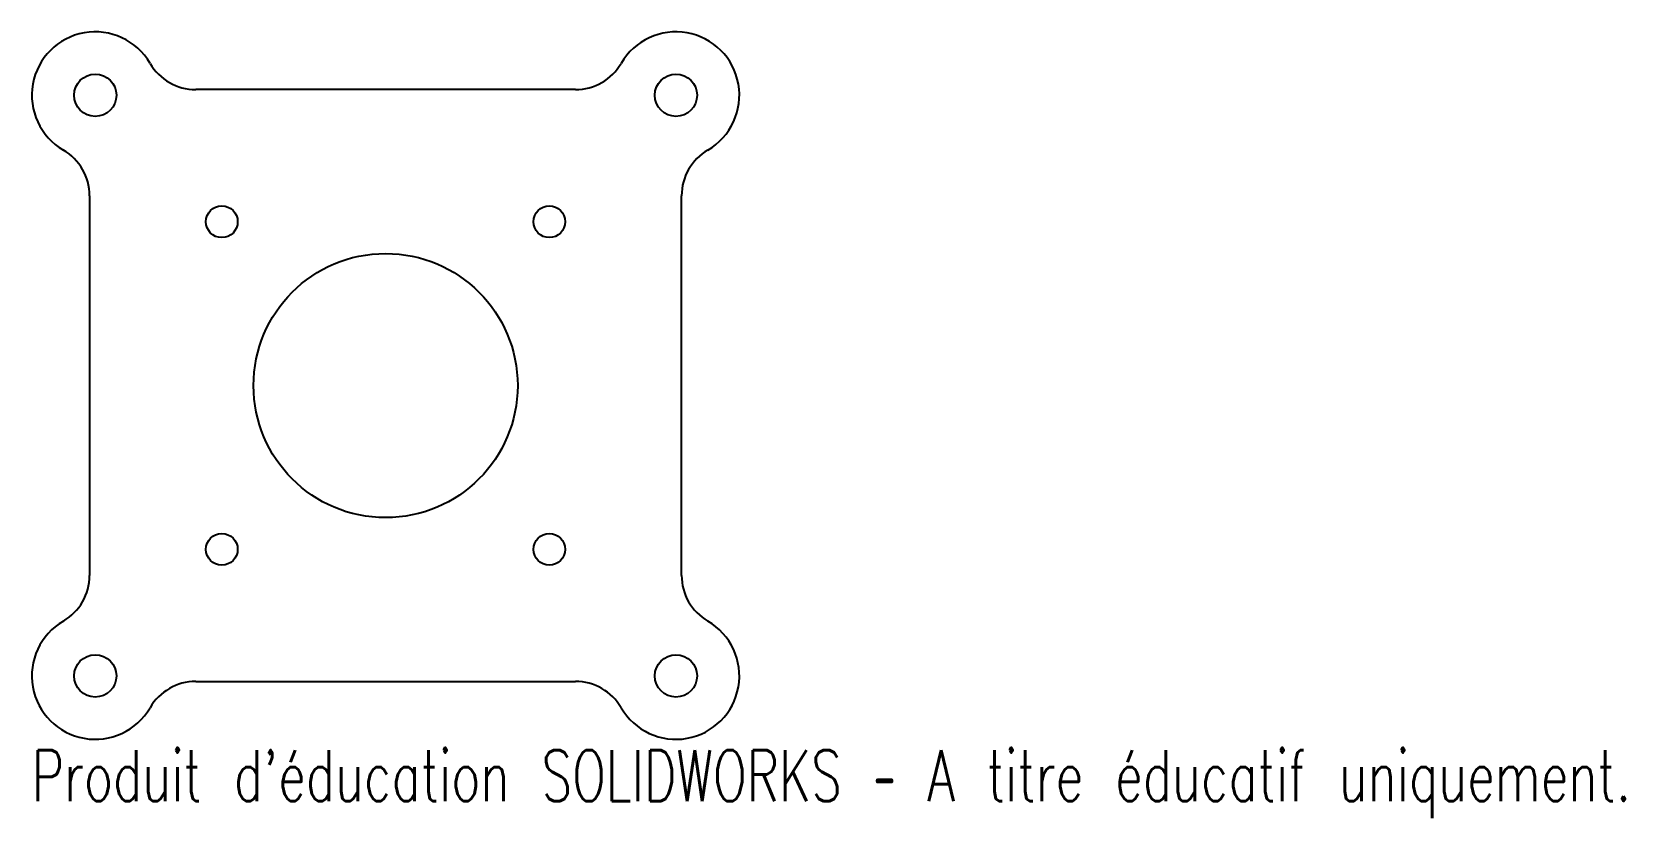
# Model space of a CAD drawing. Header units: millimetres. Extents: x -33 to 117, y -41 to 33.
import ezdxf

# ---------------------------------------------------------------- set-up
doc = ezdxf.new("R2010")
doc.units = ezdxf.units.MM
doc.styles.add('SLDTEXTSTYLE0', font='TXT', dxfattribs={"width": 0.7, "bigfont": 'bigfont'})

msp = doc.modelspace()

# ---------------------------------------------------------------- linework, layer by layer
at = {"color": 7, "linetype": 'Continuous', "lineweight": 25}
for p, q in [((17.97, 28.01), (-17.97, 28.01)), ((-28.01, 17.97), (-28.01, -17.97)), ((28.01, -17.97), (28.01, 17.97)), ((-17.97, -28.01), (17.97, -28.01))]:
    msp.add_line(p, q, dxfattribs=at)
for centre, radius in [((-27.48, 27.48), 2), ((27.48, 27.48), 2), ((-15.5, 15.5), 1.5), ((15.5, 15.5), 1.5), ((0, 0), 12.5), ((-15.5, -15.5), 1.5), ((15.5, -15.5), 1.5), ((-27.48, -27.48), 2), ((27.48, -27.48), 2)]:
    msp.add_circle(centre, radius, dxfattribs=at)
for centre, radius, start, end in [((-27.48, 27.48), 6, 30.1729, 239.8271), ((27.48, 27.48), 6, 300.1729, 149.8271), ((-17.97, 33.01), 5, 210.1729, 270), ((17.97, 33.01), 5, 270, 329.8271), ((-33.01, 17.97), 5, 0, 59.8271), ((33.01, 17.97), 5, 120.1729, 180), ((-33.01, -17.97), 5, 300.1729, 0), ((33.01, -17.97), 5, 180, 239.8271), ((-27.48, -27.48), 6, 120.1729, 329.8271), ((27.48, -27.48), 6, 210.1729, 59.8271), ((-17.97, -33.01), 5, 90, 149.8271), ((17.97, -33.01), 5, 30.1729, 90)]:
    msp.add_arc(centre, radius, start, end, dxfattribs=at)

# ---------------------------------------------------------------- texts
at = {"color": 7, "linetype": 'Continuous', "insert": (-33.48, -34.5), "char_height": 4.8336, "attachment_point": 1, "style": 'SLDTEXTSTYLE0'}
msp.add_mtext("Produit d'éducation SOLIDWORKS – A titre éducatif uniquement.", dxfattribs=at)

doc.saveas('drawing.dxf')
